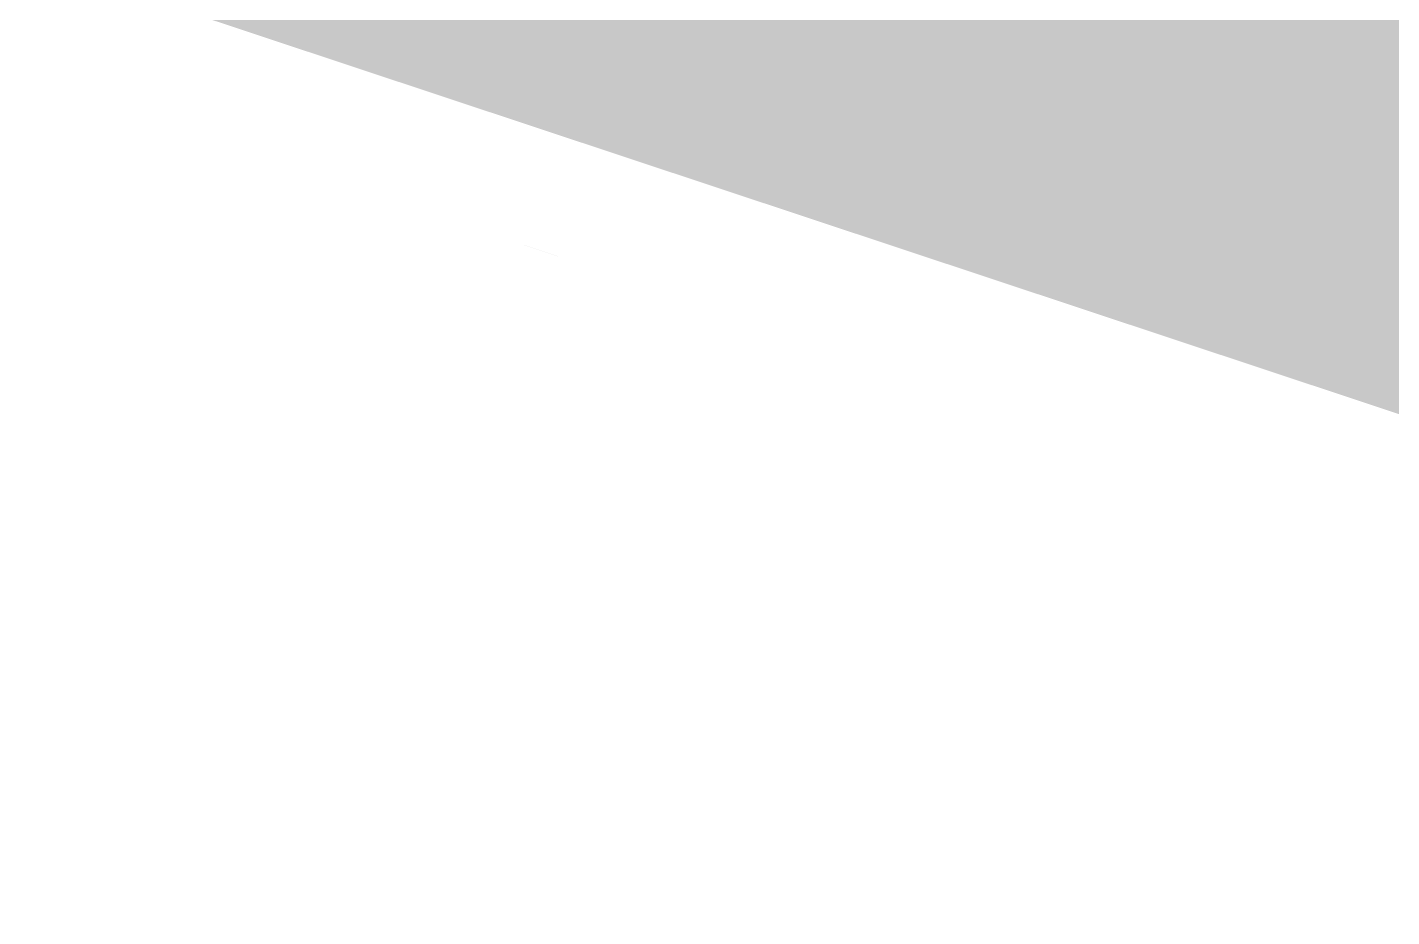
# Model space of a CAD drawing. Header units: millimetres. Extents: x 0 to 210, y 0 to 297.
# Drawn here: x 108.5653 to 108.6626, y 45.1429 to 45.2063 of the extents above; entities that cross this region are included whole.
import ezdxf

# ---------------------------------------------------------------- set-up
doc = ezdxf.new("R2010")
doc.units = ezdxf.units.MM

msp = doc.modelspace()

# ---------------------------------------------------------------- hatches: boundary and pattern name
at = {"true_color": 0xebbf68}
msp.add_hatch(color=7, dxfattribs=at).paths.add_polyline_path([(108.339033, 45.344407), (108.330644, 45.32763), (108.322366, 45.311074), (108.314144, 45.294629), (108.896701, 45.101199), (109.51616, 45.036672), (110.703487, 45.045739), (110.703487, 45.054128), (110.703487, 45.062406), (110.703487, 45.070628), (110.74543, 45.079017), (110.786819, 45.087295), (110.827932, 45.095517), (110.827932, 45.103906), (110.827932, 45.112184), (110.827932, 45.120406), (110.432035, 45.131404), (110.036342, 45.146219), (109.640827, 45.166924), (109.609557, 45.168853), (109.595903, 45.169698), (109.588162, 45.170184), (109.553591, 45.172257), (109.51902, 45.174342), (109.484449, 45.176431), (109.452131, 45.178525), (109.420239, 45.180585), (109.388552, 45.182629), (109.337325, 45.186176), (109.286147, 45.190282), (109.235036, 45.195073), (109.18018, 45.213016), (109.144632, 45.22247), (109.097923, 45.231536), (109.054018, 45.238526), (109.034847, 45.241578), (109.023978, 45.243308), (108.996463, 45.247684), (108.969309, 45.252016), (108.942342, 45.256325), (108.913596, 45.260843), (108.885221, 45.265305), (108.857022, 45.26974), (108.684643, 45.296836), (108.512092, 45.32214)])
at = {"true_color": 0xe9c06d}
msp.add_hatch(color=7, dxfattribs=at).paths.add_polyline_path([(108.339033, 45.344407), (108.330644, 45.32763), (108.322366, 45.311074), (108.314144, 45.294629), (108.425157, 45.258215), (108.537199, 45.22826), (108.651116, 45.202664), (108.673858, 45.198005), (108.696296, 45.193411), (108.71859, 45.188851), (108.759345, 45.179967), (108.777142, 45.176082), (108.787234, 45.173868), (108.809318, 45.16935), (108.831114, 45.164887), (108.852766, 45.160453), (108.896458, 45.151578), (108.924585, 45.147649), (108.961257, 45.145295), (108.978034, 45.162072), (108.99459, 45.178628), (109.011035, 45.195073), (108.966768, 45.235068), (108.916256, 45.255671), (108.816204, 45.274544), (108.782262, 45.280011), (108.76744, 45.282392), (108.759034, 45.283728), (108.619343, 45.306357), (108.47942, 45.326541)])
at = {"true_color": 0xd4d47f}
msp.add_hatch(color=7, dxfattribs=at).paths.add_polyline_path([(108.587922, 45.195073), (108.640466, 45.177559), (108.659824, 45.171106), (108.662589, 45.170184)])

doc.saveas('drawing.dxf')
